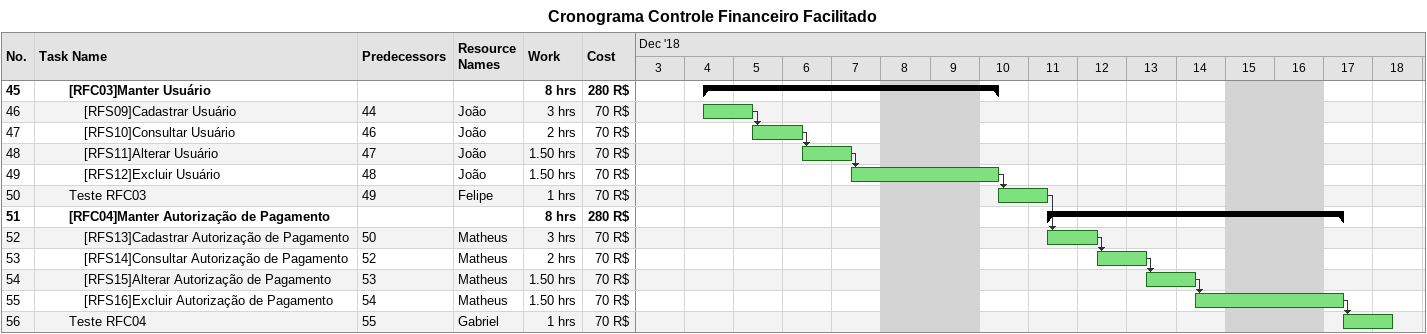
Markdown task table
Cronograma Controle Financeiro Facilitado

| ID | Level | Task | Start | Finish | Predecessors | Resources | Work (h) | Cost (R$) |
|---|---|---|---|---|---|---|---|---|
| 45 | 3 | **[RFC03]Manter Usuário** | 2018-12-04 | 2018-12-10 |  |  | 8 | 280 |
| 46 | 4 | [RFS09]Cadastrar Usuário | 2018-12-04 | 2018-12-05 | 44 | João | 3 | 70 |
| 47 | 4 | [RFS10]Consultar Usuário | 2018-12-05 | 2018-12-06 | 46 | João | 2 | 70 |
| 48 | 4 | [RFS11]Alterar Usuário | 2018-12-06 | 2018-12-07 | 47 | João | 1.50 | 70 |
| 49 | 4 | [RFS12]Excluir Usuário | 2018-12-07 | 2018-12-10 | 48 | João | 1.50 | 70 |
| 50 | 3 | Teste RFC03 | 2018-12-10 | 2018-12-11 | 49 | Felipe | 1 | 70 |
| 51 | 3 | **[RFC04]Manter Autorização de Pagamento** | 2018-12-11 | 2018-12-17 |  |  | 8 | 280 |
| 52 | 4 | [RFS13]Cadastrar Autorização de Pagamento | 2018-12-11 | 2018-12-12 | 50 | Matheus | 3 | 70 |
| 53 | 4 | [RFS14]Consultar Autorização de Pagamento | 2018-12-12 | 2018-12-13 | 52 | Matheus | 2 | 70 |
| 54 | 4 | [RFS15]Alterar Autorização de Pagamento | 2018-12-13 | 2018-12-14 | 53 | Matheus | 1.50 | 70 |
| 55 | 4 | [RFS16]Excluir Autorização de Pagamento | 2018-12-14 | 2018-12-17 | 54 | Matheus | 1.50 | 70 |
| 56 | 3 | Teste RFC04 | 2018-12-17 | 2018-12-18 | 55 | Gabriel | 1 | 70 |
